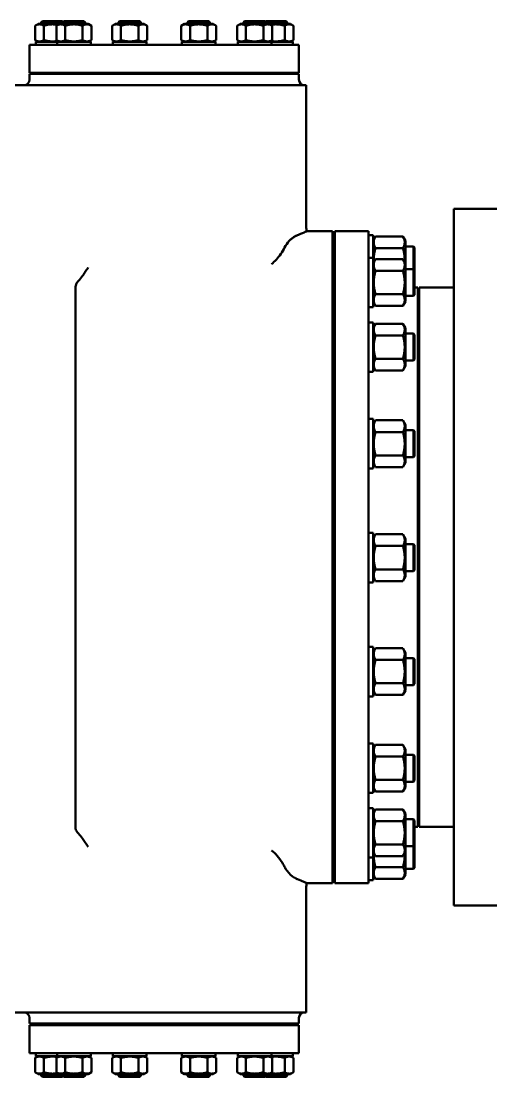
# Model space of a CAD drawing. Header units: millimetres. Extents: x -3927 to 2971, y -407 to 932.
# Drawn here: x -1920 to -1502, y -296 to 643 of the extents above; entities that cross this region are included whole.
import ezdxf

# ---------------------------------------------------------------- set-up
doc = ezdxf.new("R2010")
doc.units = ezdxf.units.MM
doc.layers.add('Видимый контур (ГОСТ)', color=7, linetype='Continuous', lineweight=50)

msp = doc.modelspace()

# ---------------------------------------------------------------- linework, layer by layer
at = {"layer": 'Видимый контур (ГОСТ)'}
for p, q in [((-1905.08, 640.53), (-1907.84, 638.94)), ((-1907.84, 638.94), (-1907.84, 626.13)), ((-1886.07, 640.53), (-1905.08, 640.53)), ((-1901.25, 643), (-1902.25, 642)), ((-1883.25, 642), (-1902.25, 642)), ((-1902.25, 640.53), (-1902.25, 642)), ((-1901.25, 643), (-1883.25, 643)), ((-1900.04, 638.94), (-1900.04, 626.13)), ((-1886.07, 640.53), (-1888.84, 638.94)), ((-1888.84, 638.94), (-1888.84, 626.13)), ((-1860.42, 640.53), (-1886.07, 640.53)), ((-1882.25, 643), (-1883.25, 642)), ((-1883.25, 643), (-1882.75, 642.5)), ((-1863.25, 642), (-1883.25, 642)), ((-1883.25, 640.53), (-1883.25, 642)), ((-1882.25, 643), (-1864.25, 643)), ((-1881.04, 638.94), (-1881.04, 626.13)), ((-1865.45, 638.94), (-1865.45, 626.13)), ((-1864.25, 643), (-1863.25, 642)), ((-1863.25, 640.53), (-1863.25, 642)), ((-1860.42, 640.53), (-1857.66, 638.94)), ((-1857.66, 638.94), (-1857.66, 626.13)), ((-1836.32, 640.53), (-1839.09, 638.94)), ((-1839.09, 638.94), (-1839.09, 626.13)), ((-1810.67, 640.53), (-1836.32, 640.53)), ((-1832.5, 643), (-1833.5, 642)), ((-1813.5, 642), (-1833.5, 642)), ((-1833.5, 640.53), (-1833.5, 642)), ((-1832.5, 643), (-1814.5, 643)), ((-1831.29, 638.94), (-1831.29, 626.13)), ((-1815.7, 638.94), (-1815.7, 626.13)), ((-1814.5, 643), (-1813.5, 642)), ((-1813.5, 640.53), (-1813.5, 642)), ((-1810.67, 640.53), (-1807.91, 638.94)), ((-1807.91, 638.94), (-1807.91, 626.13)), ((-1774.83, 640.53), (-1777.59, 638.94)), ((-1777.59, 638.94), (-1777.59, 626.13)), ((-1749.18, 640.53), (-1774.83, 640.53)), ((-1771, 643), (-1772, 642)), ((-1752, 642), (-1772, 642)), ((-1772, 640.53), (-1772, 642)), ((-1771, 643), (-1753, 643)), ((-1769.8, 638.94), (-1769.8, 626.13)), ((-1754.21, 638.94), (-1754.21, 626.13)), ((-1753, 643), (-1752, 642)), ((-1752, 640.53), (-1752, 642)), ((-1749.18, 640.53), (-1746.41, 638.94)), ((-1746.41, 638.94), (-1746.41, 626.13)), ((-1725.08, 640.53), (-1727.84, 638.94)), ((-1727.84, 638.94), (-1727.84, 626.13)), ((-1699.43, 640.53), (-1725.08, 640.53)), ((-1721.25, 643), (-1722.25, 642)), ((-1702.25, 642), (-1722.25, 642)), ((-1722.25, 640.53), (-1722.25, 642)), ((-1721.25, 643), (-1703.25, 643)), ((-1720.05, 638.94), (-1720.05, 626.13)), ((-1704.46, 638.94), (-1704.46, 626.13)), ((-1703.25, 643), (-1702.25, 642)), ((-1702.25, 643), (-1702.75, 642.5)), ((-1702.25, 643), (-1684.25, 643)), ((-1683.25, 642), (-1702.25, 642)), ((-1702.25, 640.53), (-1702.25, 642)), ((-1680.43, 640.53), (-1699.43, 640.53)), ((-1699.43, 640.53), (-1696.66, 638.94)), ((-1696.66, 638.94), (-1696.66, 626.13)), ((-1685.46, 638.94), (-1685.46, 626.13)), ((-1684.25, 643), (-1683.25, 642)), ((-1683.25, 640.53), (-1683.25, 642)), ((-1680.43, 640.53), (-1677.66, 638.94)), ((-1677.66, 638.94), (-1677.66, 626.13)), ((-1912.75, 622), (-1672.75, 622)), ((-1912.75, 622), (-1912.75, 597)), ((-1905.08, 624.53), (-1907.84, 626.13)), ((-1907.25, 624.5), (-1888.25, 624.5)), ((-1907.25, 622), (-1907.25, 624.5)), ((-1905.08, 624.53), (-1886.07, 624.53)), ((-1902.25, 624.5), (-1902.25, 624.53)), ((-1886.07, 624.53), (-1888.84, 626.13)), ((-1888.25, 624.5), (-1858.25, 624.5)), ((-1888.25, 622), (-1888.25, 624.5)), ((-1886.07, 624.53), (-1860.42, 624.53)), ((-1883.25, 624.5), (-1883.25, 624.53)), ((-1863.25, 624.5), (-1863.25, 624.53)), ((-1860.42, 624.53), (-1857.66, 626.13)), ((-1858.25, 622), (-1858.25, 624.5)), ((-1836.32, 624.53), (-1839.09, 626.13)), ((-1838.5, 624.5), (-1808.5, 624.5)), ((-1838.5, 622), (-1838.5, 624.5)), ((-1836.32, 624.53), (-1810.67, 624.53)), ((-1833.5, 624.5), (-1833.5, 624.53)), ((-1813.5, 624.5), (-1813.5, 624.53)), ((-1810.67, 624.53), (-1807.91, 626.13)), ((-1808.5, 622), (-1808.5, 624.5)), ((-1774.83, 624.53), (-1777.59, 626.13)), ((-1777, 624.5), (-1747, 624.5)), ((-1777, 622), (-1777, 624.5)), ((-1774.83, 624.53), (-1749.18, 624.53)), ((-1772, 624.5), (-1772, 624.53)), ((-1752, 624.5), (-1752, 624.53)), ((-1749.18, 624.53), (-1746.41, 626.13)), ((-1747, 622), (-1747, 624.5)), ((-1725.08, 624.53), (-1727.84, 626.13)), ((-1727.25, 624.5), (-1697.25, 624.5)), ((-1727.25, 622), (-1727.25, 624.5)), ((-1725.08, 624.53), (-1699.43, 624.53)), ((-1722.25, 624.5), (-1722.25, 624.53)), ((-1702.25, 624.5), (-1702.25, 624.53)), ((-1699.43, 624.53), (-1696.66, 626.13)), ((-1699.43, 624.53), (-1680.43, 624.53)), ((-1697.25, 624.5), (-1678.25, 624.5)), ((-1697.25, 622), (-1697.25, 624.5)), ((-1683.25, 624.5), (-1683.25, 624.53)), ((-1680.43, 624.53), (-1677.66, 626.13)), ((-1678.25, 622), (-1678.25, 624.5)), ((-1672.75, 622), (-1672.75, 597)), ((-1912.75, 597), (-1672.75, 597)), ((-1672.75, 596), (-1912.75, 596)), ((-1912.75, 591), (-1912.75, 596)), ((-1902.25, 596), (-1902.25, 597)), ((-1883.25, 596), (-1883.25, 597)), ((-1863.25, 596), (-1863.25, 597)), ((-1833.5, 596), (-1833.5, 597)), ((-1813.5, 596), (-1813.5, 597)), ((-1772, 596), (-1772, 597)), ((-1752, 596), (-1752, 597)), ((-1722.25, 596), (-1722.25, 597)), ((-1702.25, 596), (-1702.25, 597)), ((-1683.25, 596), (-1683.25, 597)), ((-1672.75, 591), (-1672.75, 596)), ((-2322.02, 586), (-1792.75, 586)), ((-1666.25, 586), (-1792.75, 586)), ((-1666.25, 586), (-1666.25, 460)), ((-1534.75, 476), (-1216.32, 476)), ((-1534.75, -144), (-1534.75, 476)), ((-1642.75, 456), (-1665.71, 456)), ((-1642.75, 456), (-1642.75, -124)), ((-1640.75, -124), (-1640.75, 456)), ((-1640.75, 456), (-1610.75, 456)), ((-1610.75, -124), (-1610.75, 456)), ((-1606.75, 452.59), (-1610.75, 452.59)), ((-1606.75, 432.42), (-1606.75, 452.59)), ((-1606.75, 447.61), (-1604.58, 451.38)), ((-1580.18, 451.38), (-1604.58, 451.38)), ((-1577.88, 447.39), (-1580.18, 451.38)), ((-1642.75, 442.59), (-1640.75, 442.59)), ((-1577.88, 427.22), (-1577.88, 447.39)), ((-1577.88, 442.59), (-1570.75, 442.59)), ((-1570.75, 422.42), (-1570.75, 442.59)), ((-1569.75, 441.59), (-1570.75, 442.59)), ((-1569.75, 441.59), (-1569.75, 421.42)), ((-1606.75, 432.42), (-1610.75, 432.42)), ((-1606.75, 388.42), (-1606.75, 432.42)), ((-1580.18, 440.98), (-1604.58, 440.98)), ((-1606.75, 427.44), (-1604.58, 431.2)), ((-1580.18, 431.2), (-1604.58, 431.2)), ((-1577.88, 427.22), (-1580.18, 431.2)), ((-1577.88, 393.62), (-1577.88, 427.22)), ((-1642.75, 422.42), (-1640.75, 422.42)), ((-1580.18, 420.81), (-1604.58, 420.81)), ((-1577.88, 422.42), (-1570.75, 422.42)), ((-1570.75, 398.42), (-1570.75, 422.42)), ((-1569.75, 421.42), (-1570.75, 422.42)), ((-1569.75, 421.42), (-1569.75, 399.42)), ((-1871.75, 406.46), (-1871.75, -74.46)), ((-1569.75, 406), (-1566.75, 406)), ((-1566.75, 406), (-1566.75, -74)), ((-1565.75, 406), (-1565.75, -74)), ((-1534.75, 406), (-1565.75, 406)), ((-1642.75, 398.42), (-1640.75, 398.42)), ((-1580.18, 400.03), (-1604.58, 400.03)), ((-1577.88, 398.42), (-1570.75, 398.42)), ((-1569.75, 399.42), (-1570.75, 398.42)), ((-1565.75, 396), (-1566.75, 396)), ((-1606.75, 388.42), (-1610.75, 388.42)), ((-1606.75, 393.4), (-1604.58, 389.64)), ((-1580.18, 389.64), (-1604.58, 389.64)), ((-1577.88, 393.62), (-1580.18, 389.64)), ((-1606.75, 374.98), (-1610.75, 374.98)), ((-1606.75, 330.98), (-1606.75, 374.98)), ((-1606.75, 369.99), (-1604.58, 373.76)), ((-1580.18, 373.76), (-1604.58, 373.76)), ((-1577.88, 369.78), (-1580.18, 373.76)), ((-1577.88, 336.18), (-1577.88, 369.78)), ((-1642.75, 364.98), (-1640.75, 364.98)), ((-1580.18, 363.37), (-1604.58, 363.37)), ((-1577.88, 364.98), (-1570.75, 364.98)), ((-1570.75, 340.98), (-1570.75, 364.98)), ((-1569.75, 363.98), (-1570.75, 364.98)), ((-1569.75, 363.98), (-1569.75, 341.98)), ((-1642.75, 340.98), (-1640.75, 340.98)), ((-1580.18, 342.58), (-1604.58, 342.58)), ((-1577.88, 340.98), (-1570.75, 340.98)), ((-1569.75, 341.98), (-1570.75, 340.98)), ((-1606.75, 330.98), (-1610.75, 330.98)), ((-1606.75, 335.96), (-1604.58, 332.19)), ((-1580.18, 332.19), (-1604.58, 332.19)), ((-1577.88, 336.18), (-1580.18, 332.19)), ((-1606.75, 289), (-1610.75, 289)), ((-1606.75, 245), (-1606.75, 289)), ((-1606.75, 284.02), (-1604.58, 287.79)), ((-1580.18, 287.79), (-1604.58, 287.79)), ((-1577.88, 283.8), (-1580.18, 287.79)), ((-1577.88, 250.2), (-1577.88, 283.8)), ((-1642.75, 279), (-1640.75, 279)), ((-1580.18, 277.4), (-1604.58, 277.4)), ((-1577.88, 279), (-1570.75, 279)), ((-1570.75, 255), (-1570.75, 279)), ((-1569.75, 278), (-1570.75, 279)), ((-1569.75, 278), (-1569.75, 256)), ((-1642.75, 255), (-1640.75, 255)), ((-1580.18, 256.61), (-1604.58, 256.61)), ((-1577.88, 255), (-1570.75, 255)), ((-1569.75, 256), (-1570.75, 255)), ((-1606.75, 245), (-1610.75, 245)), ((-1606.75, 249.99), (-1604.58, 246.22)), ((-1580.18, 246.22), (-1604.58, 246.22)), ((-1577.88, 250.2), (-1580.18, 246.22)), ((-1606.75, 187.59), (-1610.75, 187.59)), ((-1606.75, 143.59), (-1606.75, 187.59)), ((-1606.75, 182.61), (-1604.58, 186.38)), ((-1580.18, 186.38), (-1604.58, 186.38)), ((-1577.88, 182.39), (-1580.18, 186.38)), ((-1577.88, 148.79), (-1577.88, 182.39)), ((-1642.75, 177.59), (-1640.75, 177.59)), ((-1580.18, 175.98), (-1604.58, 175.98)), ((-1577.88, 177.59), (-1570.75, 177.59)), ((-1570.75, 153.59), (-1570.75, 177.59)), ((-1569.75, 176.59), (-1570.75, 177.59)), ((-1569.75, 176.59), (-1569.75, 154.59)), ((-1642.75, 153.59), (-1640.75, 153.59)), ((-1580.18, 155.2), (-1604.58, 155.2)), ((-1577.88, 153.59), (-1570.75, 153.59)), ((-1569.75, 154.59), (-1570.75, 153.59)), ((-1606.75, 143.59), (-1610.75, 143.59)), ((-1606.75, 148.57), (-1604.58, 144.81)), ((-1580.18, 144.81), (-1604.58, 144.81)), ((-1577.88, 148.79), (-1580.18, 144.81)), ((-1606.75, 86.18), (-1610.75, 86.18)), ((-1606.75, 42.18), (-1606.75, 86.18)), ((-1606.75, 81.2), (-1604.58, 84.97)), ((-1580.18, 84.97), (-1604.58, 84.97)), ((-1577.88, 80.98), (-1580.18, 84.97)), ((-1642.75, 76.18), (-1640.75, 76.18)), ((-1577.88, 47.38), (-1577.88, 80.98)), ((-1577.88, 76.18), (-1570.75, 76.18)), ((-1570.75, 52.18), (-1570.75, 76.18)), ((-1569.75, 75.18), (-1570.75, 76.18)), ((-1569.75, 75.18), (-1569.75, 53.18)), ((-1580.18, 74.57), (-1604.58, 74.57)), ((-1642.75, 52.18), (-1640.75, 52.18)), ((-1606.75, 47.16), (-1604.58, 43.4)), ((-1580.18, 53.79), (-1604.58, 53.79)), ((-1577.88, 47.38), (-1580.18, 43.4)), ((-1577.88, 52.18), (-1570.75, 52.18)), ((-1569.75, 53.18), (-1570.75, 52.18)), ((-1606.75, 42.18), (-1610.75, 42.18)), ((-1580.18, 43.4), (-1604.58, 43.4)), ((-1606.75, 0.21), (-1610.75, 0.21)), ((-1606.75, -43.79), (-1606.75, 0.21)), ((-1606.75, -4.77), (-1604.58, -1.01)), ((-1580.18, -1.01), (-1604.58, -1.01)), ((-1577.88, -4.99), (-1580.18, -1.01)), ((-1577.88, -38.59), (-1577.88, -4.99)), ((-1642.75, -9.79), (-1640.75, -9.79)), ((-1580.18, -11.4), (-1604.58, -11.4)), ((-1577.88, -9.79), (-1570.75, -9.79)), ((-1570.75, -33.79), (-1570.75, -9.79)), ((-1569.75, -10.79), (-1570.75, -9.79)), ((-1569.75, -10.79), (-1569.75, -32.79)), ((-1642.75, -33.79), (-1640.75, -33.79)), ((-1580.18, -32.18), (-1604.58, -32.18)), ((-1577.88, -33.79), (-1570.75, -33.79)), ((-1569.75, -32.79), (-1570.75, -33.79)), ((-1606.75, -43.79), (-1610.75, -43.79)), ((-1606.75, -38.81), (-1604.58, -42.58)), ((-1580.18, -42.58), (-1604.58, -42.58)), ((-1577.88, -38.59), (-1580.18, -42.58)), ((-1606.75, -57.24), (-1610.75, -57.24)), ((-1606.75, -101.24), (-1606.75, -57.24)), ((-1606.75, -62.22), (-1604.58, -58.45)), ((-1580.18, -58.45), (-1604.58, -58.45)), ((-1577.88, -62.44), (-1580.18, -58.45)), ((-1577.88, -96.04), (-1577.88, -62.44)), ((-1565.75, -64), (-1566.75, -64)), ((-1642.75, -67.24), (-1640.75, -67.24)), ((-1580.18, -68.84), (-1604.58, -68.84)), ((-1577.88, -67.24), (-1570.75, -67.24)), ((-1570.75, -91.24), (-1570.75, -67.24)), ((-1569.75, -68.24), (-1570.75, -67.24)), ((-1569.75, -68.24), (-1569.75, -90.24)), ((-1569.75, -74), (-1566.75, -74)), ((-1534.75, -74), (-1565.75, -74)), ((-1642.75, -91.24), (-1640.75, -91.24)), ((-1580.18, -89.63), (-1604.58, -89.63)), ((-1577.88, -91.24), (-1570.75, -91.24)), ((-1569.75, -90.24), (-1570.75, -91.24)), ((-1570.75, -111.41), (-1570.75, -91.24)), ((-1569.75, -90.24), (-1569.75, -110.41)), ((-1606.75, -101.24), (-1610.75, -101.24)), ((-1606.75, -96.25), (-1604.58, -100.02)), ((-1606.75, -121.41), (-1606.75, -101.24)), ((-1580.18, -100.02), (-1604.58, -100.02)), ((-1577.88, -96.04), (-1580.18, -100.02)), ((-1577.88, -116.21), (-1577.88, -96.04)), ((-1642.75, -111.41), (-1640.75, -111.41)), ((-1580.18, -109.8), (-1604.58, -109.8)), ((-1577.88, -111.41), (-1570.75, -111.41)), ((-1569.75, -110.41), (-1570.75, -111.41)), ((-1606.75, -121.41), (-1610.75, -121.41)), ((-1606.75, -116.43), (-1604.58, -120.19)), ((-1580.18, -120.19), (-1604.58, -120.19)), ((-1577.88, -116.21), (-1580.18, -120.19)), ((-1666.25, -239), (-1666.25, -128)), ((-1642.75, -124), (-1665.71, -124)), ((-1640.75, -124), (-1610.75, -124)), ((-1534.75, -144), (-1144.75, -144)), ((-2322.02, -239), (-1792.75, -239)), ((-1912.75, -244), (-1912.75, -249)), ((-1666.25, -239), (-1792.75, -239)), ((-1672.75, -244), (-1672.75, -249)), ((-1912.75, -249), (-1672.75, -249)), ((-1912.75, -250.41), (-1672.75, -250.41)), ((-1912.75, -250.41), (-1912.75, -275.41)), ((-1902.25, -249), (-1902.25, -250.41)), ((-1883.25, -249), (-1883.25, -250.41)), ((-1863.25, -249), (-1863.25, -250.41)), ((-1833.5, -249), (-1833.5, -250.41)), ((-1813.5, -249), (-1813.5, -250.41)), ((-1772, -249), (-1772, -250.41)), ((-1752, -249), (-1752, -250.41)), ((-1722.25, -249), (-1722.25, -250.41)), ((-1702.25, -249), (-1702.25, -250.41)), ((-1683.25, -249), (-1683.25, -250.41)), ((-1672.75, -250.41), (-1672.75, -275.41)), ((-1912.75, -275.41), (-1672.75, -275.41)), ((-1905.08, -277.94), (-1907.84, -279.53)), ((-1907.84, -292.34), (-1907.84, -279.53)), ((-1907.25, -275.41), (-1907.25, -277.91)), ((-1888.25, -277.91), (-1907.25, -277.91)), ((-1886.07, -277.94), (-1905.08, -277.94)), ((-1902.25, -277.91), (-1902.25, -277.94)), ((-1900.04, -292.34), (-1900.04, -279.53)), ((-1886.07, -277.94), (-1888.84, -279.53)), ((-1888.84, -292.34), (-1888.84, -279.53)), ((-1888.25, -275.41), (-1888.25, -277.91)), ((-1858.25, -277.91), (-1888.25, -277.91)), ((-1860.42, -277.94), (-1886.07, -277.94)), ((-1883.25, -277.91), (-1883.25, -277.94)), ((-1881.04, -292.34), (-1881.04, -279.53)), ((-1865.45, -292.34), (-1865.45, -279.53)), ((-1863.25, -277.91), (-1863.25, -277.94)), ((-1860.42, -277.94), (-1857.66, -279.53)), ((-1858.25, -275.41), (-1858.25, -277.91)), ((-1857.66, -292.34), (-1857.66, -279.53)), ((-1836.32, -277.94), (-1839.09, -279.53)), ((-1839.09, -292.34), (-1839.09, -279.53)), ((-1838.5, -275.41), (-1838.5, -277.91)), ((-1808.5, -277.91), (-1838.5, -277.91)), ((-1810.67, -277.94), (-1836.32, -277.94)), ((-1833.5, -277.91), (-1833.5, -277.94)), ((-1831.29, -292.34), (-1831.29, -279.53)), ((-1815.7, -292.34), (-1815.7, -279.53)), ((-1813.5, -277.91), (-1813.5, -277.94)), ((-1810.67, -277.94), (-1807.91, -279.53)), ((-1808.5, -275.41), (-1808.5, -277.91)), ((-1807.91, -292.34), (-1807.91, -279.53)), ((-1774.83, -277.94), (-1777.59, -279.53)), ((-1777.59, -292.34), (-1777.59, -279.53)), ((-1777, -275.41), (-1777, -277.91)), ((-1747, -277.91), (-1777, -277.91)), ((-1749.18, -277.94), (-1774.83, -277.94)), ((-1772, -277.91), (-1772, -277.94)), ((-1769.8, -292.34), (-1769.8, -279.53)), ((-1754.21, -292.34), (-1754.21, -279.53)), ((-1752, -277.91), (-1752, -277.94)), ((-1749.18, -277.94), (-1746.41, -279.53)), ((-1747, -275.41), (-1747, -277.91)), ((-1746.41, -292.34), (-1746.41, -279.53)), ((-1725.08, -277.94), (-1727.84, -279.53)), ((-1727.84, -292.34), (-1727.84, -279.53)), ((-1727.25, -275.41), (-1727.25, -277.91)), ((-1697.25, -277.91), (-1727.25, -277.91)), ((-1699.43, -277.94), (-1725.08, -277.94)), ((-1722.25, -277.91), (-1722.25, -277.94)), ((-1720.05, -292.34), (-1720.05, -279.53)), ((-1704.46, -292.34), (-1704.46, -279.53)), ((-1702.25, -277.91), (-1702.25, -277.94)), ((-1680.43, -277.94), (-1699.43, -277.94)), ((-1699.43, -277.94), (-1696.66, -279.53)), ((-1697.25, -275.41), (-1697.25, -277.91)), ((-1678.25, -277.91), (-1697.25, -277.91)), ((-1696.66, -292.34), (-1696.66, -279.53)), ((-1685.46, -292.34), (-1685.46, -279.53)), ((-1683.25, -277.91), (-1683.25, -277.94)), ((-1680.43, -277.94), (-1677.66, -279.53)), ((-1678.25, -275.41), (-1678.25, -277.91)), ((-1677.66, -292.34), (-1677.66, -279.53)), ((-1905.08, -293.94), (-1907.84, -292.34)), ((-1905.08, -293.94), (-1886.07, -293.94)), ((-1902.25, -293.94), (-1902.25, -295.41)), ((-1902.25, -295.41), (-1883.25, -295.41)), ((-1901.25, -296.41), (-1902.25, -295.41)), ((-1883.25, -296.41), (-1901.25, -296.41)), ((-1886.07, -293.94), (-1888.84, -292.34)), ((-1886.07, -293.94), (-1860.42, -293.94)), ((-1883.25, -293.94), (-1883.25, -295.41)), ((-1883.25, -295.41), (-1863.25, -295.41)), ((-1882.25, -296.41), (-1883.25, -295.41)), ((-1883.25, -296.41), (-1882.75, -295.91)), ((-1864.25, -296.41), (-1882.25, -296.41)), ((-1864.25, -296.41), (-1863.25, -295.41)), ((-1863.25, -293.94), (-1863.25, -295.41)), ((-1860.42, -293.94), (-1857.66, -292.34)), ((-1836.32, -293.94), (-1839.09, -292.34)), ((-1836.32, -293.94), (-1810.67, -293.94)), ((-1833.5, -293.94), (-1833.5, -295.41)), ((-1833.5, -295.41), (-1813.5, -295.41)), ((-1832.5, -296.41), (-1833.5, -295.41)), ((-1814.5, -296.41), (-1832.5, -296.41)), ((-1814.5, -296.41), (-1813.5, -295.41)), ((-1813.5, -293.94), (-1813.5, -295.41)), ((-1810.67, -293.94), (-1807.91, -292.34)), ((-1774.83, -293.94), (-1777.59, -292.34)), ((-1774.83, -293.94), (-1749.18, -293.94)), ((-1772, -293.94), (-1772, -295.41)), ((-1772, -295.41), (-1752, -295.41)), ((-1771, -296.41), (-1772, -295.41)), ((-1753, -296.41), (-1771, -296.41)), ((-1753, -296.41), (-1752, -295.41)), ((-1752, -293.94), (-1752, -295.41)), ((-1749.18, -293.94), (-1746.41, -292.34)), ((-1725.08, -293.94), (-1727.84, -292.34)), ((-1725.08, -293.94), (-1699.43, -293.94)), ((-1722.25, -293.94), (-1722.25, -295.41)), ((-1722.25, -295.41), (-1702.25, -295.41)), ((-1721.25, -296.41), (-1722.25, -295.41)), ((-1703.25, -296.41), (-1721.25, -296.41)), ((-1703.25, -296.41), (-1702.25, -295.41)), ((-1702.25, -296.41), (-1702.75, -295.91)), ((-1702.25, -293.94), (-1702.25, -295.41)), ((-1702.25, -295.41), (-1683.25, -295.41)), ((-1684.25, -296.41), (-1702.25, -296.41)), ((-1699.43, -293.94), (-1696.66, -292.34)), ((-1699.43, -293.94), (-1680.43, -293.94)), ((-1684.25, -296.41), (-1683.25, -295.41)), ((-1683.25, -293.94), (-1683.25, -295.41)), ((-1680.43, -293.94), (-1677.66, -292.34))]:
    msp.add_line(p, q, dxfattribs=at)
for centre, radius, start, end in [((-1917.75, 591), 5, 270, 0), ((-1667.75, 591), 5, 180, 270), ((-1651.25, 460), 15, 180, 195.46601), ((-1651.25, -128), 15, 164.53399, 180), ((-1917.75, -244), 5, 0, 90), ((-1667.75, -244), 5, 90, 180)]:
    msp.add_arc(centre, radius, start, end, dxfattribs=at)
for points, weights in [([(-1900.04, 638.94), (-1903.94, 641.19), (-1907.84, 638.94)], [1, 1.15470053838, 1]), ([(-1887.54, 639.68), (-1893.52, 640.82), (-1900.04, 638.94)], [1.04646979087, 1.12622371096, 1]), ([(-1881.04, 638.94), (-1884.94, 641.19), (-1888.84, 638.94)], [1, 1.15470053838, 1]), ([(-1865.45, 638.94), (-1873.25, 641.19), (-1881.04, 638.94)], [1, 1.15470053838, 1]), ([(-1857.66, 638.94), (-1861.56, 641.19), (-1865.45, 638.94)], [1, 1.15470053838, 1]), ([(-1831.29, 638.94), (-1835.19, 641.19), (-1839.09, 638.94)], [1, 1.15470053838, 1]), ([(-1815.7, 638.94), (-1823.5, 641.19), (-1831.29, 638.94)], [1, 1.15470053838, 1]), ([(-1807.91, 638.94), (-1811.81, 641.19), (-1815.7, 638.94)], [1, 1.15470053838, 1]), ([(-1769.8, 638.94), (-1773.69, 641.19), (-1777.59, 638.94)], [1, 1.15470053838, 1]), ([(-1754.21, 638.94), (-1762, 641.19), (-1769.8, 638.94)], [1, 1.15470053838, 1]), ([(-1746.41, 638.94), (-1750.31, 641.19), (-1754.21, 638.94)], [1, 1.15470053838, 1]), ([(-1720.05, 638.94), (-1723.94, 641.19), (-1727.84, 638.94)], [1, 1.15470053838, 1]), ([(-1704.46, 638.94), (-1712.25, 641.19), (-1720.05, 638.94)], [1, 1.15470053838, 1]), ([(-1696.66, 638.94), (-1700.56, 641.19), (-1704.46, 638.94)], [1, 1.15470053838, 1]), ([(-1685.46, 638.94), (-1691.98, 640.82), (-1697.96, 639.68)], [1, 1.12622371096, 1.04646979087]), ([(-1677.66, 638.94), (-1681.56, 641.19), (-1685.46, 638.94)], [1, 1.15470053838, 1]), ([(-1907.84, 626.13), (-1903.94, 623.88), (-1900.04, 626.13)], [1, 1.15470053838, 1]), ([(-1900.04, 626.13), (-1893.52, 624.24), (-1887.54, 625.38)], [1, 1.12622371096, 1.04646979087]), ([(-1888.84, 626.13), (-1884.94, 623.88), (-1881.04, 626.13)], [1, 1.15470053838, 1]), ([(-1881.04, 626.13), (-1873.25, 623.88), (-1865.45, 626.13)], [1, 1.15470053838, 1]), ([(-1865.45, 626.13), (-1861.56, 623.88), (-1857.66, 626.13)], [1, 1.15470053838, 1]), ([(-1839.09, 626.13), (-1835.19, 623.88), (-1831.29, 626.13)], [1, 1.15470053838, 1]), ([(-1831.29, 626.13), (-1823.5, 623.88), (-1815.7, 626.13)], [1, 1.15470053838, 1]), ([(-1815.7, 626.13), (-1811.81, 623.88), (-1807.91, 626.13)], [1, 1.15470053838, 1]), ([(-1777.59, 626.13), (-1773.69, 623.88), (-1769.8, 626.13)], [1, 1.15470053838, 1]), ([(-1769.8, 626.13), (-1762, 623.88), (-1754.21, 626.13)], [1, 1.15470053838, 1]), ([(-1754.21, 626.13), (-1750.31, 623.88), (-1746.41, 626.13)], [1, 1.15470053838, 1]), ([(-1727.84, 626.13), (-1723.94, 623.88), (-1720.05, 626.13)], [1, 1.15470053838, 1]), ([(-1720.05, 626.13), (-1712.25, 623.88), (-1704.46, 626.13)], [1, 1.15470053838, 1]), ([(-1704.46, 626.13), (-1700.56, 623.88), (-1696.66, 626.13)], [1, 1.15470053838, 1]), ([(-1697.96, 625.38), (-1691.98, 624.24), (-1685.46, 626.13)], [1.04646979087, 1.12622371096, 1]), ([(-1685.46, 626.13), (-1681.56, 623.88), (-1677.66, 626.13)], [1, 1.15470053838, 1]), ([(-1604.58, 451.38), (-1607.58, 446.18), (-1604.58, 440.98)], [1.09321713788, 1.26233841767, 1.09321713788]), ([(-1580.18, 440.98), (-1577.18, 446.18), (-1580.18, 451.38)], [1.09321713788, 1.26233841767, 1.09321713788]), ([(-1604.58, 440.98), (-1606.5, 434.33), (-1606.12, 428.54)], [1.09321713788, 1.19573405742, 1.17396479837]), ([(-1578.64, 428.54), (-1578.26, 434.33), (-1580.18, 440.98)], [1.17396479837, 1.19573405742, 1.09321713788]), ([(-1604.58, 431.2), (-1607.58, 426.01), (-1604.58, 420.81)], [1.09321713788, 1.26233841767, 1.09321713788]), ([(-1580.18, 420.81), (-1577.18, 426.01), (-1580.18, 431.2)], [1.09321713788, 1.26233841767, 1.09321713788]), ([(-1604.58, 420.81), (-1607.58, 410.42), (-1604.58, 400.03)], [1.09321713788, 1.26233841767, 1.09321713788]), ([(-1580.18, 400.03), (-1577.18, 410.42), (-1580.18, 420.81)], [1.09321713788, 1.26233841767, 1.09321713788]), ([(-1604.58, 400.03), (-1607.58, 394.83), (-1604.58, 389.64)], [1.09321713788, 1.26233841767, 1.09321713788]), ([(-1580.18, 389.64), (-1577.18, 394.83), (-1580.18, 400.03)], [1.09321713788, 1.26233841767, 1.09321713788]), ([(-1604.58, 373.76), (-1607.58, 368.56), (-1604.58, 363.37)], [1.09321713788, 1.26233841767, 1.09321713788]), ([(-1580.18, 363.37), (-1577.18, 368.56), (-1580.18, 373.76)], [1.09321713788, 1.26233841767, 1.09321713788]), ([(-1604.58, 363.37), (-1607.58, 352.98), (-1604.58, 342.58)], [1.09321713788, 1.26233841767, 1.09321713788]), ([(-1580.18, 342.58), (-1577.18, 352.98), (-1580.18, 363.37)], [1.09321713788, 1.26233841767, 1.09321713788]), ([(-1604.58, 342.58), (-1607.58, 337.39), (-1604.58, 332.19)], [1.09321713788, 1.26233841767, 1.09321713788]), ([(-1580.18, 332.19), (-1577.18, 337.39), (-1580.18, 342.58)], [1.09321713788, 1.26233841767, 1.09321713788]), ([(-1604.58, 287.79), (-1607.58, 282.59), (-1604.58, 277.4)], [1.09321713788, 1.26233841767, 1.09321713788]), ([(-1580.18, 277.4), (-1577.18, 282.59), (-1580.18, 287.79)], [1.09321713788, 1.26233841767, 1.09321713788]), ([(-1604.58, 277.4), (-1607.58, 267), (-1604.58, 256.61)], [1.09321713788, 1.26233841767, 1.09321713788]), ([(-1580.18, 256.61), (-1577.18, 267), (-1580.18, 277.4)], [1.09321713788, 1.26233841767, 1.09321713788]), ([(-1604.58, 256.61), (-1607.58, 251.41), (-1604.58, 246.22)], [1.09321713788, 1.26233841767, 1.09321713788]), ([(-1580.18, 246.22), (-1577.18, 251.41), (-1580.18, 256.61)], [1.09321713788, 1.26233841767, 1.09321713788]), ([(-1604.58, 186.38), (-1607.58, 181.18), (-1604.58, 175.98)], [1.09321713788, 1.26233841767, 1.09321713788]), ([(-1580.18, 175.98), (-1577.18, 181.18), (-1580.18, 186.38)], [1.09321713788, 1.26233841767, 1.09321713788]), ([(-1604.58, 175.98), (-1607.58, 165.59), (-1604.58, 155.2)], [1.09321713788, 1.26233841767, 1.09321713788]), ([(-1580.18, 155.2), (-1577.18, 165.59), (-1580.18, 175.98)], [1.09321713788, 1.26233841767, 1.09321713788]), ([(-1604.58, 155.2), (-1607.58, 150), (-1604.58, 144.81)], [1.09321713788, 1.26233841767, 1.09321713788]), ([(-1580.18, 144.81), (-1577.18, 150), (-1580.18, 155.2)], [1.09321713788, 1.26233841767, 1.09321713788]), ([(-1604.58, 84.97), (-1607.58, 79.77), (-1604.58, 74.57)], [1.09321713788, 1.26233841767, 1.09321713788]), ([(-1580.18, 74.57), (-1577.18, 79.77), (-1580.18, 84.97)], [1.09321713788, 1.26233841767, 1.09321713788]), ([(-1604.58, 74.57), (-1607.58, 64.18), (-1604.58, 53.79)], [1.09321713788, 1.26233841767, 1.09321713788]), ([(-1580.18, 53.79), (-1577.18, 64.18), (-1580.18, 74.57)], [1.09321713788, 1.26233841767, 1.09321713788]), ([(-1604.58, 53.79), (-1607.58, 48.59), (-1604.58, 43.4)], [1.09321713788, 1.26233841767, 1.09321713788]), ([(-1580.18, 43.4), (-1577.18, 48.59), (-1580.18, 53.79)], [1.09321713788, 1.26233841767, 1.09321713788]), ([(-1604.58, -1.01), (-1607.58, -6.2), (-1604.58, -11.4)], [1.09321713788, 1.26233841767, 1.09321713788]), ([(-1580.18, -11.4), (-1577.18, -6.2), (-1580.18, -1.01)], [1.09321713788, 1.26233841767, 1.09321713788]), ([(-1604.58, -11.4), (-1607.58, -21.79), (-1604.58, -32.18)], [1.09321713788, 1.26233841767, 1.09321713788]), ([(-1580.18, -32.18), (-1577.18, -21.79), (-1580.18, -11.4)], [1.09321713788, 1.26233841767, 1.09321713788]), ([(-1604.58, -32.18), (-1607.58, -37.38), (-1604.58, -42.58)], [1.09321713788, 1.26233841767, 1.09321713788]), ([(-1580.18, -42.58), (-1577.18, -37.38), (-1580.18, -32.18)], [1.09321713788, 1.26233841767, 1.09321713788]), ([(-1604.58, -58.45), (-1607.58, -63.65), (-1604.58, -68.84)], [1.09321713788, 1.26233841767, 1.09321713788]), ([(-1580.18, -68.84), (-1577.18, -63.65), (-1580.18, -58.45)], [1.09321713788, 1.26233841767, 1.09321713788]), ([(-1604.58, -68.84), (-1607.58, -79.24), (-1604.58, -89.63)], [1.09321713788, 1.26233841767, 1.09321713788]), ([(-1580.18, -89.63), (-1577.18, -79.24), (-1580.18, -68.84)], [1.09321713788, 1.26233841767, 1.09321713788]), ([(-1604.58, -89.63), (-1607.58, -94.82), (-1604.58, -100.02)], [1.09321713788, 1.26233841767, 1.09321713788]), ([(-1580.18, -100.02), (-1577.18, -94.82), (-1580.18, -89.63)], [1.09321713788, 1.26233841767, 1.09321713788]), ([(-1606.12, -97.35), (-1606.5, -103.15), (-1604.58, -109.8)], [1.17396479837, 1.19573405743, 1.09321713788]), ([(-1580.18, -109.8), (-1578.26, -103.15), (-1578.64, -97.35)], [1.09321713788, 1.19573405742, 1.17396479837]), ([(-1604.58, -109.8), (-1607.58, -115), (-1604.58, -120.19)], [1.09321713788, 1.26233841767, 1.09321713788]), ([(-1580.18, -120.19), (-1577.18, -115), (-1580.18, -109.8)], [1.09321713788, 1.26233841767, 1.09321713788]), ([(-1900.04, -279.53), (-1903.94, -277.28), (-1907.84, -279.53)], [1, 1.15470053838, 1]), ([(-1887.54, -278.79), (-1893.52, -277.65), (-1900.04, -279.53)], [1.04646979087, 1.12622371096, 1]), ([(-1881.04, -279.53), (-1884.94, -277.28), (-1888.84, -279.53)], [1, 1.15470053838, 1]), ([(-1865.45, -279.53), (-1873.25, -277.28), (-1881.04, -279.53)], [1, 1.15470053838, 1]), ([(-1857.66, -279.53), (-1861.56, -277.28), (-1865.45, -279.53)], [1, 1.15470053838, 1]), ([(-1831.29, -279.53), (-1835.19, -277.28), (-1839.09, -279.53)], [1, 1.15470053838, 1]), ([(-1815.7, -279.53), (-1823.5, -277.28), (-1831.29, -279.53)], [1, 1.15470053838, 1]), ([(-1807.91, -279.53), (-1811.81, -277.28), (-1815.7, -279.53)], [1, 1.15470053838, 1]), ([(-1769.8, -279.53), (-1773.69, -277.28), (-1777.59, -279.53)], [1, 1.15470053838, 1]), ([(-1754.21, -279.53), (-1762, -277.28), (-1769.8, -279.53)], [1, 1.15470053838, 1]), ([(-1746.41, -279.53), (-1750.31, -277.28), (-1754.21, -279.53)], [1, 1.15470053838, 1]), ([(-1720.05, -279.53), (-1723.94, -277.28), (-1727.84, -279.53)], [1, 1.15470053838, 1]), ([(-1704.46, -279.53), (-1712.25, -277.28), (-1720.05, -279.53)], [1, 1.15470053838, 1]), ([(-1696.66, -279.53), (-1700.56, -277.28), (-1704.46, -279.53)], [1, 1.15470053838, 1]), ([(-1685.46, -279.53), (-1691.98, -277.65), (-1697.96, -278.79)], [1, 1.12622371096, 1.04646979087]), ([(-1677.66, -279.53), (-1681.56, -277.28), (-1685.46, -279.53)], [1, 1.15470053838, 1]), ([(-1907.84, -292.34), (-1903.94, -294.59), (-1900.04, -292.34)], [1, 1.15470053838, 1]), ([(-1900.04, -292.34), (-1893.52, -294.23), (-1887.54, -293.09)], [1, 1.12622371096, 1.04646979087]), ([(-1888.84, -292.34), (-1884.94, -294.59), (-1881.04, -292.34)], [1, 1.15470053838, 1]), ([(-1881.04, -292.34), (-1873.25, -294.59), (-1865.45, -292.34)], [1, 1.15470053838, 1]), ([(-1865.45, -292.34), (-1861.56, -294.59), (-1857.66, -292.34)], [1, 1.15470053838, 1]), ([(-1839.09, -292.34), (-1835.19, -294.59), (-1831.29, -292.34)], [1, 1.15470053838, 1]), ([(-1831.29, -292.34), (-1823.5, -294.59), (-1815.7, -292.34)], [1, 1.15470053838, 1]), ([(-1815.7, -292.34), (-1811.81, -294.59), (-1807.91, -292.34)], [1, 1.15470053838, 1]), ([(-1777.59, -292.34), (-1773.69, -294.59), (-1769.8, -292.34)], [1, 1.15470053838, 1]), ([(-1769.8, -292.34), (-1762, -294.59), (-1754.21, -292.34)], [1, 1.15470053838, 1]), ([(-1754.21, -292.34), (-1750.31, -294.59), (-1746.41, -292.34)], [1, 1.15470053838, 1]), ([(-1727.84, -292.34), (-1723.94, -294.59), (-1720.05, -292.34)], [1, 1.15470053838, 1]), ([(-1720.05, -292.34), (-1712.25, -294.59), (-1704.46, -292.34)], [1, 1.15470053838, 1]), ([(-1704.46, -292.34), (-1700.56, -294.59), (-1696.66, -292.34)], [1, 1.15470053838, 1]), ([(-1697.96, -293.09), (-1691.98, -294.23), (-1685.46, -292.34)], [1.04646979087, 1.12622371096, 1]), ([(-1685.46, -292.34), (-1681.56, -294.59), (-1677.66, -292.34)], [1, 1.15470053838, 1])]:
    msp.add_rational_spline(points, weights, degree=2, dxfattribs=at)
for points, knots in [([(-1685.6, 441.46), (-1684.47, 443.71), (-1683.05, 445.69), (-1680.66, 448.2), (-1679.85, 448.92), (-1678.39, 450.09), (-1677.73, 450.56), (-1676.71, 451.2), (-1676.35, 451.41), (-1675.71, 451.76), (-1675.41, 451.91), (-1674.79, 452.22), (-1674.45, 452.37), (-1674.08, 452.52), (-1674.03, 452.54), (-1673.99, 452.56)], [-16.19626, -16.19626, -16.19626, -16.19626, -15.165823, -15.165823, -14.663284, -14.663284, -14.248129, -14.248129, -14.015426, -14.015426, -13.821787, -13.821787, -13.591742, -13.591742, -13.561446, -13.561446, -13.561446, -13.561446]), ([(-1665.71, 456), (-1665.71, 456), (-1665.93, 455.91), (-1667.2, 455.37), (-1668.85, 454.67), (-1672.09, 453.33), (-1673, 452.96), (-1673.99, 452.56)], [6.644232, 6.644232, 6.644232, 6.644232, 7.90892, 7.90892, 10.380226, 10.380226, 11.221789, 11.221789, 11.221789, 11.221789]), ([(-1697.21, 426.83), (-1697.2, 426.83), (-1697.2, 426.84), (-1694.23, 429.23), (-1691.35, 432.39), (-1687.68, 437.67), (-1686.54, 439.58), (-1685.6, 441.46)], [-3.058697, -3.058697, -3.058697, -3.058697, -3.056096, -3.056096, -1.719729, -1.719729, -0.991783, -0.991783, -0.991783, -0.991783]), ([(-1870.2, 410.56), (-1869.44, 411.44), (-1868.49, 412.57), (-1866.92, 414.59), (-1866.33, 415.36), (-1864.87, 417.34), (-1863.98, 418.6), (-1862.27, 421.13), (-1861.44, 422.4), (-1860.63, 423.7), (-1860.62, 423.7), (-1860.62, 423.71)], [-1.868525, -1.868525, -1.868525, -1.868525, -1.272659, -1.272659, -0.938536, -0.938536, -0.455751, -0.455751, 0, 0, 0.002043, 0.002043, 0.002043, 0.002043]), ([(-1870.2, 410.56), (-1870.69, 409.99), (-1871.05, 409.39), (-1871.61, 408.02), (-1871.75, 407.24), (-1871.75, 406.46)], [1.6431205, 1.6431205, 1.6431205, 1.6431205, 2.0263142, 2.0263142, 2.4885801, 2.4885801, 2.4885801, 2.4885801]), ([(-1860.62, -91.71), (-1860.62, -91.7), (-1860.63, -91.7), (-1861.42, -90.43), (-1862.23, -89.19), (-1863.9, -86.71), (-1864.77, -85.48), (-1866.82, -82.69), (-1868, -81.19), (-1869.44, -79.45), (-1869.84, -78.97), (-1870.2, -78.56)], [-2.563306, -2.563306, -2.563306, -2.563306, -2.561277, -2.561277, -2.118755, -2.118755, -1.65047, -1.65047, -0.984169, -0.984169, -0.704585, -0.704585, -0.704585, -0.704585]), ([(-1685.6, -109.46), (-1686.18, -108.31), (-1686.82, -107.16), (-1688.93, -103.74), (-1690.53, -101.59), (-1693.75, -97.9), (-1695.45, -96.25), (-1697.2, -94.84), (-1697.2, -94.83), (-1697.21, -94.83)], [-3.378212, -3.378212, -3.378212, -3.378212, -2.684535, -2.684535, -1.300267, -1.300267, 0, 0, 0.004291, 0.004291, 0.004291, 0.004291]), ([(-1673.99, -120.56), (-1674.29, -120.44), (-1674.6, -120.3), (-1675.2, -120.02), (-1675.5, -119.87), (-1676.12, -119.54), (-1676.45, -119.35), (-1677.34, -118.81), (-1677.91, -118.43), (-1680.82, -116.26), (-1682.95, -113.98), (-1684.98, -110.62), (-1685.3, -110.05), (-1685.6, -109.46)], [-5.216709, -5.216709, -5.216709, -5.216709, -4.991255, -4.991255, -4.784613, -4.784613, -4.556405, -4.556405, -4.176247, -4.176247, -2.621115, -2.621115, -2.306069, -2.306069, -2.306069, -2.306069]), ([(-1673.99, -120.56), (-1671.95, -121.39), (-1670.26, -122.09), (-1667.3, -123.32), (-1666.27, -123.76), (-1665.77, -123.98), (-1665.71, -124), (-1665.71, -124)], [2.065266, 2.065266, 2.065266, 2.065266, 3.799518, 3.799518, 5.98723, 5.98723, 6.644229, 6.644229, 6.644229, 6.644229])]:
    msp.add_open_spline(points, degree=3, knots=knots, dxfattribs=at)
msp.add_open_spline([(-1871.75, -74.46), (-1871.75, -75.88), (-1871.28, -77.31), (-1870.2, -78.56)], degree=3, dxfattribs=at)

doc.saveas('drawing.dxf')
